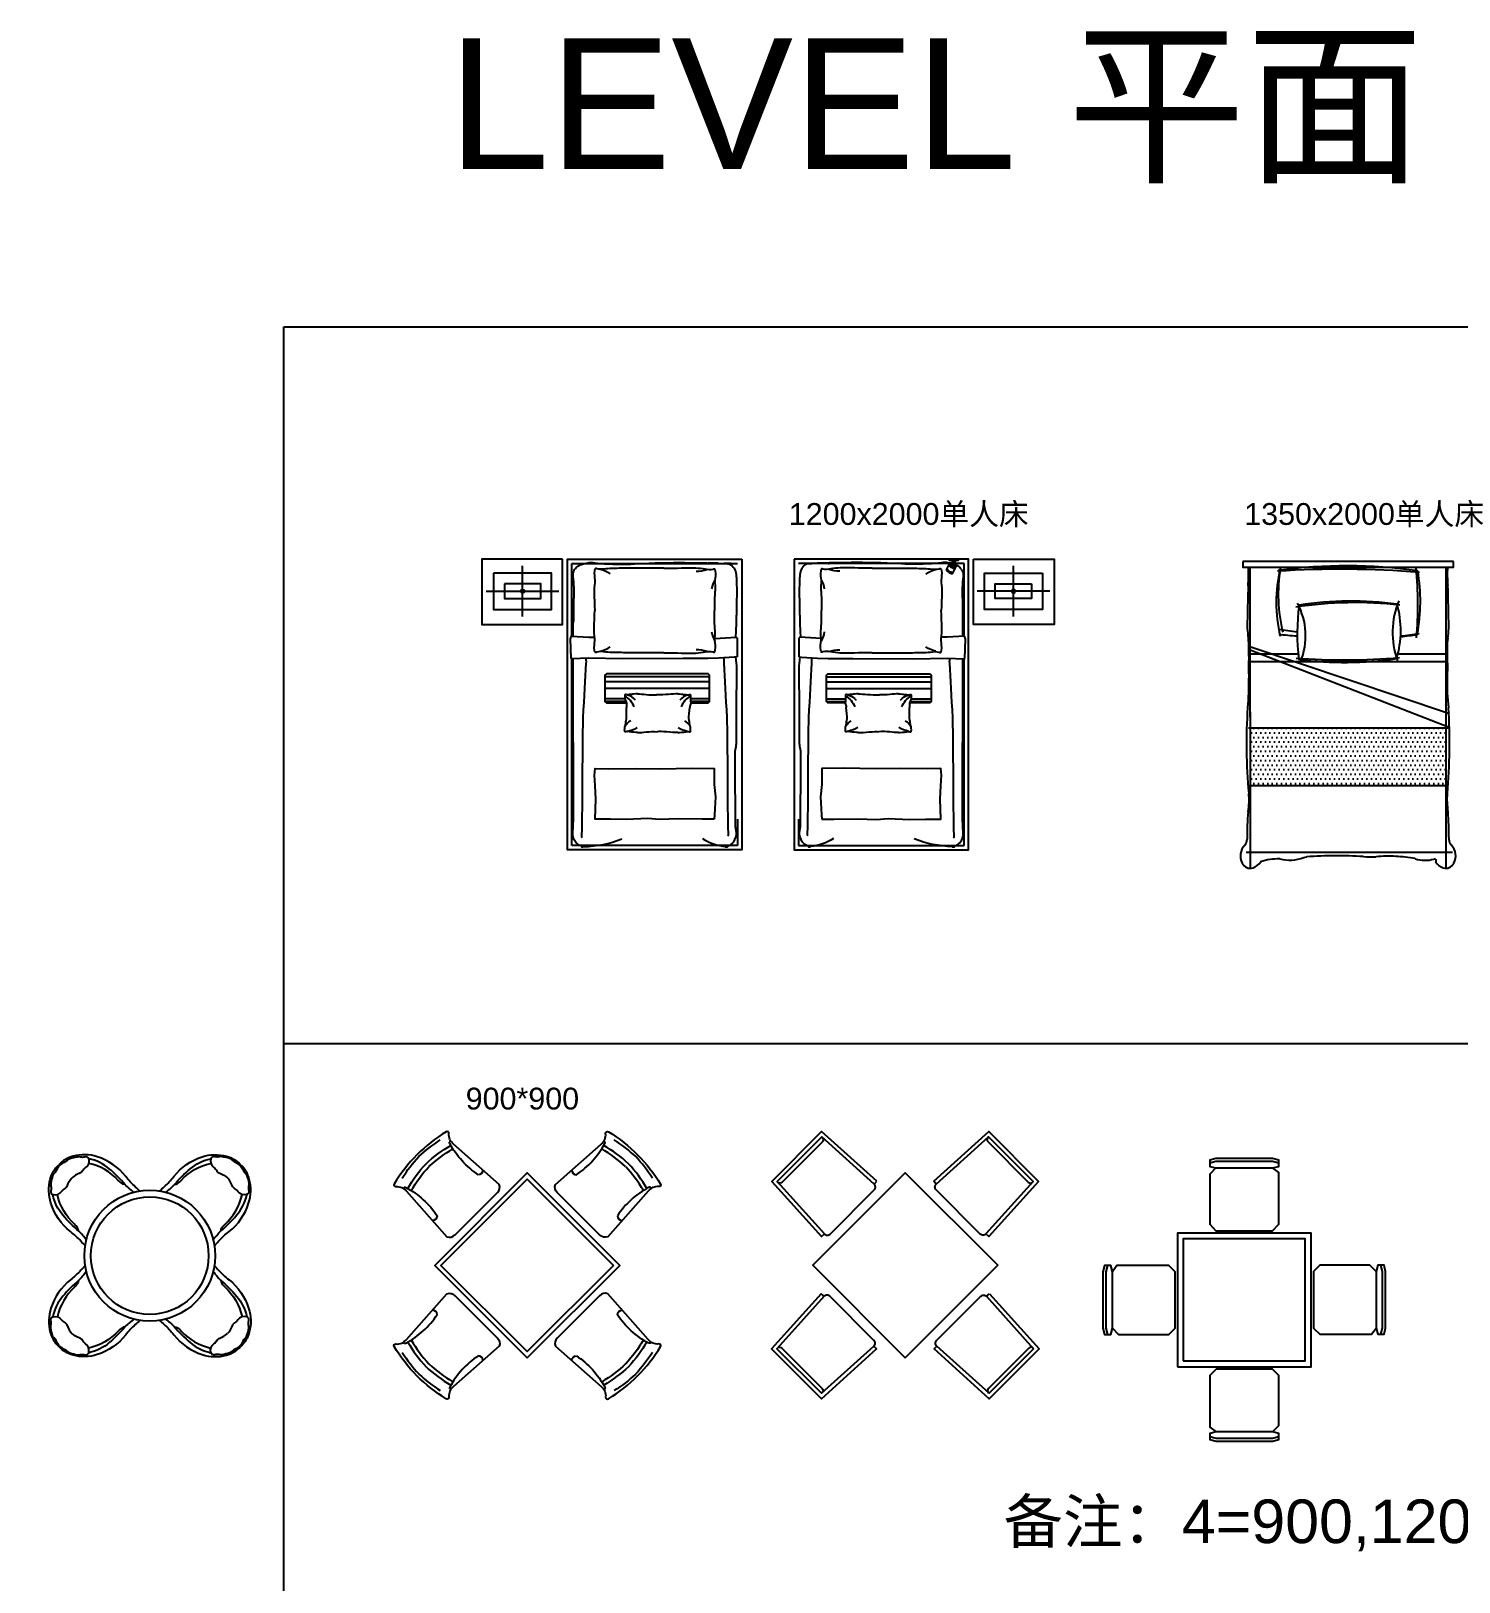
# Model space of a CAD drawing. Header units: millimetres. Extents: x 14385 to 129787, y 107826 to 186798.
# Drawn here: x 16834 to 26663, y 176124 to 186798 of the extents above; entities that cross this region are included whole.
import ezdxf

# ---------------------------------------------------------------- set-up
doc = ezdxf.new("R2010")
doc.units = ezdxf.units.MM
doc.header["$LTSCALE"] = 1000
doc.set_wipeout_variables(frame=1)
for name, color, linetype in [('FF-FURN', 51, 'Continuous'), ('TEXT', 50, 'Continuous'), ('wipess', 8, 'Continuous')]:
    doc.layers.add(name, color=color, linetype=linetype)
doc.styles.add('ar', font='arial.ttf')

# ---------------------------------------------------------------- blocks, each defined once
blk = doc.blocks.new('B')
blk.add_wipeout([(-195, 274), (-238, 263), (-238, 220), (-195, 209), (-238, 166), (-238, -179), (-195, -223), (194, -223), (237, -179), (237, 177), (194, 209), (237, 220), (237, 263), (194, 274)]).dxf.layer = 'wipess'
at = {"color": 54, "linetype": 'ByBlock'}
for p, q in [((-195, 253), (-238, 242)), ((194, 253), (-195, 253)), ((237, 242), (194, 253)), ((-195, 209), (194, 209))]:
    blk.add_line(p, q, dxfattribs=at)
at = {"linetype": 'ByBlock'}
blk.add_lwpolyline([(194, 209), (237, 220), (237, 263), (194, 274), (-195, 274), (-238, 263), (-238, 220), (-195, 209), (-238, 166), (-238, -179), (-195, -223), (194, -223), (237, -179), (237, 177)], close=True, dxfattribs=at)
blk = doc.blocks.new('F-28')
at = {"color": 59}
blk.add_lwpolyline([(-860, 20), (-20, 20), (-20, 860), (-860, 860)], close=True, dxfattribs=at)
at = {"linetype": 'Continuous'}
blk.add_blockref('B', (-440, 1139), dxfattribs=at)
for p, rotation in [((-1139, 440), 90), ((259, 440), 270), ((-440, -259), 180)]:
    blk.add_blockref('B', p, dxfattribs=dict(at, rotation=rotation))
blk.add_lwpolyline([(-900, -20), (20, -20), (20, 900), (-900, 900)], close=True, dxfattribs=at)
blk = doc.blocks.new('A$C289050FC')
blk.add_lwpolyline([(575, 474), (575, 56, -0.313454), (545, 8), (126, 34, 0.259493), (53, 5, -0.672201), (31, 10, -0.122409), (32, 518, -0.635246), (53, 521, 0.259493), (126, 493), (545, 518, -0.313454), (575, 469)], format="xyb")
at = {"color": 59, "linetype": 'ByBlock'}
for centre, radius, start, end in [((1006, 233), 988, 167.38, 178.2069), ((1038, 232), 922, 165.261, 178.0297), ((1006, 294), 988, 181.7931, 192.62), ((1038, 295), 922, 181.9703, 194.739)]:
    blk.add_arc(centre, radius, start, end, dxfattribs=at)
at = {"color": 55}
for centre, radius, start, end in [((1010, 232), 922, 164.8366, 178.0297), ((108, 489), 11.8, 153.7875, 257.3395), ((108, 489), 11.8, 153.7875, 257.3395), ((278, 1037), 586, 252.9285, 281.5786), ((371, 486), 33.5, 317.2892, 41.8984), ((1010, 295), 922, 181.9703, 195.1634), ((108, 38), 11.8, 102.6605, 206.2125), ((108, 38), 11.8, 102.6605, 206.2125), ((278, -511), 586, 78.4214, 107.0715), ((371, 41), 33.5, 318.1016, 42.7108)]:
    blk.add_arc(centre, radius, start, end, dxfattribs=at)
blk = doc.blocks.new('F-13')
at = {"linetype": 'Continuous'}
blk.add_lwpolyline([(0, 0), (636, 636), (0, 1273), (-636, 636)], close=True, dxfattribs=at)
at = {"color": 59}
blk.add_lwpolyline([(594, 636), (0, 42), (-594, 636), (0, 1230)], close=True, dxfattribs=at)
at = {"linetype": 'Continuous', "xscale": -1, "rotation": 134.9999999997099}
blk.add_blockref('A$C289050FC', (-573, 1584), dxfattribs=at)
at = {"linetype": 'Continuous'}
for p, rotation in [((573, 1584), 225.0000000002902), ((-573, -311), 45.00000000029015)]:
    blk.add_blockref('A$C289050FC', p, dxfattribs=dict(at, rotation=rotation))
at = {"color": 59, "xscale": -1, "rotation": 314.9999999997098}
blk.add_blockref('A$C289050FC', (573, -311), dxfattribs=at)
blk = doc.blocks.new('做成ACAD TuKuai0061')
at = {"linetype": 'Continuous'}
blk.add_lwpolyline([(-269, 30), (-243, 540), (243, 540), (269, 30), (242, 28, -0.428923), (215, 0), (-215, 0, -0.428923), (-242, 28), (-269, 30)], format="xyb", dxfattribs=at)
blk.add_lwpolyline([(-242, 28), (-217, 513), (217, 513), (242, 28)], dxfattribs=at)
at = {"color": 57, "linetype": 'Continuous'}
blk.add_lwpolyline([(-217, 510, 0.443941), (-196, 486), (196, 486, 0.407447), (218, 508, -1.23105)], format="xyb", dxfattribs=at)
blk = doc.blocks.new('做成ACAD TuKuai0201')
at = {"linetype": 'Continuous'}
blk.add_lwpolyline([(998, 287), (1635, 924), (998, 1560), (362, 924)], close=True, dxfattribs=at)
at = {"linetype": 'Continuous', "xscale": -1}
for p, rotation in [((633, 1291), 45.00000000000271), ((631, 559), 135.0000000000027)]:
    blk.add_blockref('做成ACAD TuKuai0061', p, dxfattribs=dict(at, rotation=rotation))
at = {"linetype": 'Continuous'}
for p, rotation in [((1363, 1291), 315), ((1366, 559), 224.9999999999973)]:
    blk.add_blockref('做成ACAD TuKuai0061', p, dxfattribs=dict(at, rotation=rotation))
blk = doc.blocks.new('A$C009A5797')
at = {"color": 57, "linetype": 'Continuous'}
for centre, radius, start, end in [((-672, -2050), 61.1, 204.6552, 287.0582), ((-709, -1983), 137, 293.7061, 321.956), ((710, -1983), 137, 218.044, 246.2939), ((672, -2050), 61.1, 252.9418, 335.3448)]:
    blk.add_arc(centre, radius, start, end, dxfattribs=at)
blk.add_wipeout([(-673, -2000), (-675, -40), (-725, -40), (-725, 0), (725, 0), (725, -40), (673, -40), (673, -2000)])
at = {"linetype": 'Continuous'}
h = blk.add_hatch(dxfattribs=at)
h.set_pattern_fill('DOTS', color=57, scale=20, style=0)
h.set_pattern_definition([(0, (-14785.876, -183188.47), (15.875, 31.75), [0, -31.75])])
h.paths.add_polyline_path([(673, -1541), (673, -1145), (-674, -1145), (-673, -1541)])
for p, q in [((725, 0), (-725, 0)), ((-675, -40), (-673, -2109)), ((673, -40), (673, -2109)), ((-700, -2000), (719, -2000))]:
    blk.add_line(p, q, dxfattribs=at)
at = {"color": 57, "linetype": 'Continuous'}
for p, q in [((-676, -584), (698, -1046)), ((-674, -607), (697, -1140)), ((-685, -1145), (697, -1145)), ((-684, -1541), (673, -1541))]:
    blk.add_line(p, q, dxfattribs=at)
at = {"color": 59, "linetype": 'Continuous'}
for p, q in [((-343, -637), (-674, -637)), ((683, -638), (343, -638)), ((-672, -689), (685, -689))]:
    blk.add_line(p, q, dxfattribs=at)
at = {"linetype": 'Continuous'}
blk.add_lwpolyline([(-725, 0), (-725, -40), (725, -40), (725, 0)], dxfattribs=at)
at = {"color": 57, "linetype": 'Continuous'}
for centre, radius, start, end in [((-1576, -85), 892, 354.7592, 2.8818), ((1454, -87), 771, 176.4761, 185.8829), ((20492, -724), 21187, 178.4924, 179.1043), ((-20492, -724), 21187, 0.8957, 1.5076), ((-116, -433), 578, 176.0367, 189.5331), ((116, -433), 578, 350.4669, 3.9633), ((-1479, -606), 797, 356.782, 5.5915), ((1479, -606), 797, 174.4085, 183.218), ((813, -727), 1498, 177.0776, 182.9224), ((-812, -727), 1498, 357.0776, 2.9224), ((-1978, -857), 1296, 353.3302, 2.3581), ((1978, -857), 1296, 177.6419, 186.6698), ((3140, -1251), 3839, 176.3593, 185.151), ((-3140, -1251), 3839, 354.849, 3.6407), ((-1190, -1640), 509, 350.7699, 5.0045), ((1190, -1640), 509, 174.9955, 189.2301), ((1981, -1910), 2676, 175.9562, 180.0281), ((-1981, -1910), 2676, 359.9719, 4.0438), ((-749, -1913), 54.3, 313.7565, 1.4444), ((749, -1913), 54.3, 178.5556, 226.2435), ((-636, -2026), 105, 135.7841, 208.7213), ((-72, -4862), 2837, 86.4181, 94.2946), ((636, -2026), 105, 331.2787, 44.2159), ((-484, -2398), 351, 87.7496, 109.6463), ((-404, -1777), 278, 256.2961, 291.056), ((-336, -1849), 191, 279.5483, 285.6762), ((168, -1228), 805, 265.5439, 271.7242), ((274, -2953), 925, 86.5835, 95.0474), ((293, -2953), 924, 79.4443, 87.7924), ((531, -1822), 234, 252.8192, 285.0013), ((597, -2058), 11.2, 296.2206, 115.5926)]:
    blk.add_arc(centre, radius, start, end, dxfattribs=at)
at = {"color": 53, "linetype": 'Continuous'}
for centre, radius, start, end in [((514, -280), 1008, 166.7626, 193.379), ((-12, -3494), 3464, 81.8348, 97.7717), ((-728, -275), 1226, 349.3616, 9.8515), ((1140, -496), 1490, 172.4467, 186.8486), ((22, -2611), 2339, 82.2454, 98.8396), ((-292, -475), 655, 342.8591, 16.0737), ((33, 4425), 4952, 264.086, 265.5621), ((152, 1590), 2117, 275.6883, 278.8235), ((-22, 1704), 2398, 262.3807, 278.5331)]:
    blk.add_arc(centre, radius, start, end, dxfattribs=at)
at = {"color": 59, "linetype": 'Continuous'}
for centre, radius, start, end in [((-51, -6579), 6526, 85.2367, 93.8193), ((600, -228), 1080, 170.4799, 193.8693), ((-2123, -296), 2604, 354.9635, 5.5174), ((55, -3054), 2771, 83.7476, 98.6202), ((-768, -511), 476, 338.0476, 28.0799), ((873, -488), 567, 157.4626, 199.8839), ((140, 3088), 3606, 260.1257, 262.1916), ((222, 1100), 1618, 274.9667, 279.4861), ((-21, 3860), 4537, 265.7442, 274.7409)]:
    blk.add_arc(centre, radius, start, end, dxfattribs=at)
blk = doc.blocks.new('A$C630170DD')
blk.add_wipeout([(0, -70), (-1200, -70), (-1200, -2070), (0, -2070)]).translate(0, 0, 0)
at = {"color": 59, "linetype": 'Continuous'}
for p, q in [((-1170, -282), (-1170, -100)), ((-1170, -100), (-30, -100)), ((-30, -100), (-30, -280)), ((-30, -280), (-30, -1386)), ((-40, -824, 0), (-40, -1385)), ((-978, -1092, 0), (-848, -1092, 0)), ((-978, -1109, 0), (-847, -1109, 0)), ((-402, -1092, 0), (-258, -1092, 0)), ((-396, -1109, 0), (-258, -1109, 0)), ((-978, -1180, 0), (-258, -1180, 0)), ((-978, -1227, 0), (-258, -1227, 0)), ((-978, -1261, 0), (-258, -1261, 0)), ((-30, -1541), (-30, -2040)), ((-30, -2040), (-1170, -2040))]:
    blk.add_line(p, q, dxfattribs=at)
at = {"color": 55, "linetype": 'Continuous'}
for p, q in [((-965, -1388), (-796, -1388)), ((-796, -1388), (-380, -1384)), ((-380, -1384), (-145, -1389)), ((-145, -1389), (-33, -1385)), ((-33, -1385), (-26, -1388)), ((-1168, -1417), (-1167, -1399)), ((-1167, -1441), (-1168, -1417)), ((-1168, -1477), (-1167, -1441)), ((-1168, -1527), (-1168, -1477)), ((-1167, -1399), (-1149, -1396)), ((-1149, -1396), (-1040, -1389)), ((-1040, -1389), (-965, -1388)), ((-26, -1388), (-20, -1522)), ((-1160, -1533), (-1168, -1527)), ((-1015, -1525), (-1160, -1533)), ((-146, -1534), (-187, -1533)), ((-28, -1541), (-146, -1534)), ((-20, -1522), (-28, -1541))]:
    blk.add_line(p, q, dxfattribs=at)
blk.add_lwpolyline([(-1200, -2070), (-1200, -70), (0, -70), (0, -2070)], close=True)
blk.add_lwpolyline([(-1010, -281), (-926, -282), (-761, -284), (-633, -279), (-552, -285), (-406, -280), (-295, -282), (-190, -281), (-195, -422), (-191, -511), (-186, -583), (-190, -631), (-280, -628), (-469, -629), (-642, -627), (-854, -633), (-1010, -631), (-1010, -521), (-1018, -436), (-1012, -312)], close=True, dxfattribs=at)
at = {"color": 55, "linetype": 'Continuous', "elevation": 0}
for points in [[(-938, -1082), (-968, -1082), (-978, -1092), (-978, -1272), (-968, -1282), (-268, -1282), (-258, -1272), (-258, -1092), (-268, -1082), (-405, -1082)], [(-848, -1082), (-968, -1082)]]:
    blk.add_lwpolyline(points, dxfattribs=at)
at = {"color": 59, "linetype": 'Continuous'}
for centre, radius, start, end in [((-1121, -441, 0), 350, 56.6972, 84.5499), ((-93, -854, 0), 762, 91.4065, 111.6094), ((-736, -846, 0), 133, 215.6041, 237.9155), ((-955, -1315, 0), 448, 64.3551, 73.5666), ((-286, -1315, 0), 448, 106.4334, 115.6449), ((-500, -853, 0), 124, 301.6276, 327.9759), ((-937, -986, 0), 170, 302.0187, 336.2577), ((-304, -986, 0), 170, 203.7423, 237.9813), ((-847, -1045, 0), 92, 281.9228, 322.7422), ((-394, -1045, 0), 92, 217.2578, 258.0772), ((-870, -1119, 0), 329, 253.8602, 267.3919), ((-185, -1623, 0), 190, 101.9228, 124.6184), ((-1169, -1598, 0), 179, 9.1209, 30.5284), ((-1169, -1838, 0), 179, 329.4716, 350.8791), ((-870, -2316, 0), 329, 92.6081, 106.1398), ((-185, -1813, 0), 190, 235.3816, 258.0772)]:
    blk.add_arc(centre, radius, start, end, dxfattribs=at)
for points, knots in [([(-1085, -92, 0), (-1088, -91, 0), (-1122, -91, 0), (-1068, -89, 0), (-1120, -101, 0), (-1153, -129, 0), (-1168, -185, 0), (-1157, -219, 0), (-1156, -240, 0), (-1156, -282, 0)], [1672.958556, 1672.958556, 1672.958556, 1672.958556, 1678.094114, 1735.52808, 1757.220624, 1774.696077, 1810.069118, 1826.343504, 1839.025743, 1839.025743, 1839.025743, 1839.025743]), ([(-112, -92, 0), (-110, -91, 0), (-76, -91, 0), (-130, -89, 0), (-79, -101, 0), (-46, -129, 0), (-31, -184, 0), (-39, -211, 0), (-41, -280, 0)], [1674.00753, 1674.00753, 1674.00753, 1674.00753, 1678.094114, 1735.52808, 1757.220624, 1774.696077, 1810.069118, 1825.578048, 1825.578048, 1825.578048, 1825.578048]), ([(-1104, -166, 0), (-1107, -168, 0), (-1110, -176, 0), (-1106, -209, 0), (-1105, -245, 0), (-1105, -276, 0)], [183.99127, 183.99127, 183.99127, 183.99127, 201.644285, 221.296837, 284.906504, 284.906504, 284.906504, 284.906504]), ([(-103, -153, 0), (-100, -155, 0), (-97, -162, 0), (-101, -196, 0), (-102, -232, 0), (-102, -263, 0)], [183.99127, 183.99127, 183.99127, 183.99127, 201.644285, 221.296837, 284.9759, 284.9759, 284.9759, 284.9759]), ([(-1156, -282, 0), (-1154, -710, 0), (-1154, -759, 0), (-1154, -742, 0), (-1160, -782)], [1855.800017, 1855.800017, 1855.800017, 1855.800017, 1856.665172, 1859.02415, 1859.02415, 1859.02415, 1859.02415]), ([(-1105, -276, 0), (-1102, -881, 0), (-1095, -1091, 0), (-1082, -1250, 0), (-1077, -1372, 0), (-1078, -1384, 0), (-1078, -1388, 0)], [785.825959, 785.825959, 785.825959, 785.825959, 906.217074, 1279.353353, 1302.762073, 1315.701261, 1315.701261, 1315.701261, 1315.701261]), ([(-102, -279, 0), (-105, -881, 0), (-112, -1091, 0), (-125, -1250, 0), (-130, -1372, 0), (-129, -1384, 0), (-129, -1388, 0)], [786.458441, 786.458441, 786.458441, 786.458441, 906.217074, 1279.353353, 1302.762073, 1315.701261, 1315.701261, 1315.701261, 1315.701261]), ([(-41, -280, 0), (-41, -790, 0), (-40, -810, 0), (-40, -822, 0), (-40, -824, 0)], [1844.714769, 1844.714769, 1844.714769, 1844.714769, 1856.665172, 1859.282645, 1859.282645, 1859.282645, 1859.282645]), ([(-1160, -782), (-1163, -793, 0), (-1161, -1028, 0), (-1167, -1212, 0), (-1164, -1368, 0), (-1159, -1398, 0)], [2174.753742, 2174.753742, 2174.753742, 2174.753742, 2196.587031, 2496.628911, 2555.646646, 2555.646646, 2555.646646, 2555.646646]), ([(-1029, -2044, 0), (-1039, -2042, 0), (-1066, -2040, 0), (-1108, -2040, 0), (-1141, -2041, 0), (-1064, -2041, 0), (-1091, -2041), (-1104, -2039), (-1112, -2037), (-1118, -2035), (-1125, -2031), (-1141, -2020), (-1152, -2000), (-1159, -1978), (-1161, -1965), (-1162, -1952), (-1162, -1946), (-1163, -1941), (-1163, -1936), (-1163, -1931), (-1164, -1905), (-1165, -1861), (-1164, -1775), (-1164, -1733), (-1163, -1710), (-1163, -1700), (-1163, -1695), (-1162, -1687), (-1162, -1667), (-1161, -1641), (-1160, -1617), (-1160, -1606), (-1157, -1533, 0)], [3343.049002, 3343.049002, 3343.049002, 3343.049002, 3500.427924, 3759.03873, 3971.315303, 3988.850591, 4092.594872, 4116.533031, 4187.046678, 4212.761877, 4223.034511, 4305.272416, 4509.403225, 4532.014843, 4646.562897, 4703.996863, 4725.689407, 4743.16486, 4778.537902, 4794.812287, 4825.133955, 5165.055814, 5465.097695, 5696.549352, 5793.910928, 5813.127743, 5845.037332, 5875.840299, 5931.680127, 6135.910723, 6271.616559, 6301.252946, 6301.252946, 6301.252946, 6301.252946]), ([(-49, -2000), (-43, -1989), (-34, -1973), (-44, -1910), (-42, -1780), (-41, -1684), (-40, -1633)], [0, 0, 0, 0, 39.426979, 55.194188, 207.154102, 372.099677, 372.099677, 372.099677, 372.099677]), ([(-49, -2000), (-55, -2010), (-76, -2032), (-154, -2050, 0), (-214, -2042, 0), (-369, -2028, 0), (-567, -2047, 0), (-814, -2047, 0), (-1035, -2044, 0)], [2855.49474, 2855.49474, 2855.49474, 2855.49474, 2876.568549, 2907.371516, 2963.211344, 3167.44194, 3303.147776, 3343.049002, 3343.049002, 3343.049002, 3343.049002]), ([(-1036, -2041, 0), (-1040, -2042, 0), (-1070, -2040, 0), (-1101, -2041, 0), (-1113, -2040, 0)], [2899.283664, 2899.283664, 2899.283664, 2899.283664, 2907.371516, 2956.141231, 2956.141231, 2956.141231, 2956.141231]), ([(-1035, -2044, 0), (-945, -2042, 0), (-973, -2040, 0), (-1006, -2040, 0), (-1029, -2041, 0), (-1036, -2041, 0)], [3343.049002, 3343.049002, 3343.049002, 3343.049002, 3500.427924, 3759.03873, 3851.256509, 3851.256509, 3851.256509, 3851.256509])]:
    blk.add_open_spline(points, degree=3, knots=knots, dxfattribs=at)
for points in [[(-1105, -276, 0), (-1105, -278, 0), (-1105, -280, 0), (-1105, -282, 0)], [(-102, -263, 0), (-102, -268, 0), (-102, -274, 0), (-102, -279, 0)], [(-39, -1540, 0), (-40, -1571, 0), (-40, -1606, 0), (-40, -1647)]]:
    blk.add_open_spline(points, degree=3, dxfattribs=at)
at = {"color": 55, "linetype": 'Continuous'}
for points, knots in [([(-760, -877, 0), (-763, -878, 0), (-758, -876, 0), (-812, -882, 0), (-832, -886, 0), (-846, -880, 0), (-849, -899, 0), (-844, -920, 0), (-838, -956, 0), (-834, -982, 0), (-841, -1050, 0)], [0, 0, 0, 0, 240.247936, 310.912, 368.307372, 379.146925, 395.345669, 467.70265, 544.54793, 587.992462, 587.992462, 587.992462, 587.992462]), ([(-481, -877, 0), (-478, -878, 0), (-483, -876, 0), (-429, -882, 0), (-409, -886, 0), (-395, -880, 0), (-392, -899, 0), (-397, -920, 0), (-403, -956, 0), (-408, -982, 0), (-406, -1050, 0)], [0, 0, 0, 0, 240.247936, 310.912, 368.307372, 379.146925, 395.345669, 467.70265, 544.54793, 587.992462, 587.992462, 587.992462, 587.992462]), ([(-760, -1144, 0), (-766, -1143, 0), (-758, -1145, 0), (-812, -1139, 0), (-832, -1135, 0), (-846, -1141, 0), (-849, -1122, 0), (-844, -1101, 0), (-852, -1077, 0), (-843, -1064, 0), (-841, -1050, 0)], [0, 0, 0, 0, 240.247936, 310.912, 368.307372, 379.146925, 395.345669, 467.70265, 544.54793, 584.124627, 584.124627, 584.124627, 584.124627]), ([(-481, -1144, 0), (-475, -1143, 0), (-483, -1145, 0), (-429, -1139, 0), (-409, -1135, 0), (-395, -1141, 0), (-392, -1122, 0), (-397, -1101, 0), (-408, -1077, 0), (-406, -1064, 0), (-406, -1050, 0)], [0, 0, 0, 0, 240.247936, 310.912, 368.307372, 379.146925, 395.345669, 467.70265, 544.54793, 584.124627, 584.124627, 584.124627, 584.124627]), ([(-663, -1427, 0), (-756, -1427, 0), (-848, -1419, 0), (-945, -1431, 0), (-986, -1439, 0), (-1014, -1427, 0), (-1022, -1467, 0), (-1010, -1509, 0), (-1020, -1565, 0), (-1012, -1603, 0), (-1012, -1718, 0)], [0, 0, 0, 0, 189.239983, 259.904048, 317.29942, 328.138973, 344.337717, 416.694698, 493.539978, 521.070939, 521.070939, 521.070939, 521.070939]), ([(-663, -1427, 0), (-570, -1426, 0), (-512, -1425, 0), (-257, -1429, 0), (-217, -1438, 0), (-189, -1426, 0), (-181, -1465, 0), (-192, -1508, 0), (-179, -1584, 0), (-186, -1640, 0), (-187, -1718, 0)], [0, 0, 0, 0, 240.247936, 310.912, 368.307372, 379.146925, 395.345669, 467.70265, 544.54793, 637.67675, 637.67675, 637.67675, 637.67675]), ([(-663, -2008, 0), (-756, -2008, 0), (-848, -2016, 0), (-945, -2005, 0), (-986, -1996, 0), (-1014, -2008, 0), (-1022, -1969, 0), (-1010, -1926, 0), (-1020, -1870, 0), (-1012, -1832, 0), (-1012, -1718, 0)], [0, 0, 0, 0, 189.239983, 259.904048, 317.29942, 328.138973, 344.337717, 416.694698, 493.539978, 521.070939, 521.070939, 521.070939, 521.070939]), ([(-663, -2008, 0), (-570, -2009, 0), (-512, -2011, 0), (-257, -2006, 0), (-217, -1998, 0), (-189, -2010, 0), (-181, -1970, 0), (-192, -1928, 0), (-179, -1851, 0), (-186, -1796, 0), (-187, -1718, 0)], [0, 0, 0, 0, 240.247936, 310.912, 368.307372, 379.146925, 395.345669, 467.70265, 544.54793, 637.67675, 637.67675, 637.67675, 637.67675])]:
    blk.add_open_spline(points, degree=3, knots=knots, dxfattribs=at)
for points in [[(-759, -877, 0), (-724, -877, 0), (-642, -888, 0), (-617, -883)], [(-482, -877, 0), (-517, -877, 0), (-565, -887, 0), (-617, -883)], [(-760, -1144, 0), (-724, -1144, 0), (-675, -1134, 0), (-613, -1138)], [(-481, -1144, 0), (-517, -1144, 0), (-565, -1133, 0), (-613, -1138)]]:
    blk.add_open_spline(points, degree=3, dxfattribs=at)
blk = doc.blocks.new('A$C43551582')
blk.add_wipeout([(555, 0), (555, 450), (0, 450), (0, 0)]).translate(0, 0, 0)
at = {"color": 59, "linetype": 'Continuous'}
for p, q in [((274, 395), (274, 45)), ((524, 220), (24, 220))]:
    blk.add_line(p, q, dxfattribs=at)
for points in [[(0, 0), (555, 0), (555, 450), (0, 450)], [(474, 95), (474, 345), (74, 345), (74, 95)]]:
    blk.add_lwpolyline(points, close=True)
at = {"color": 55, "linetype": 'Continuous'}
blk.add_lwpolyline([(399, 170), (399, 270), (149, 270), (149, 170)], close=True, dxfattribs=at)
at = {"color": 59, "linetype": 'Continuous'}
blk.add_circle((274, 220), 12.5, dxfattribs=at)
blk = doc.blocks.new('CHAIR3A')
at = {"color": 0, "linetype": 'ByBlock'}
for points in [[(0, 301, -0.003941), (1, 301, 0.024434), (49, 299, 0.045583), (159, 303, -0.150789), (423, 255, -0.143435), (559, 126, -0.142303), (590, 0, -2.98005)], [(27, 262, 0.044034), (115, 255, -0.038875), (291, 255, -0.121281), (458, 199)], [(582, 0, 0.08954), (574, 43, -0.106296), (569, 70, 0.127969), (564, 95, 0.046207), (532, 147, 0.087077), (517, 161, -0.116175), (492, 187, 0.417123), (458, 196, 0.303615), (428, 132, -0.099252), (426, 96, 0.17219), (429, 68, -0.081748), (447, 0, 1.609398)], [(0, -301, 0.003941), (1, -301, -0.024434), (49, -299, -0.045583), (159, -303, 0.150789), (423, -255, 0.143435), (559, -126, 0.142303), (590, 0, 2.98005)], [(582, 0, -0.08954), (574, -43, 0.106296), (569, -70, -0.127969), (564, -95, -0.046207), (532, -147, -0.087077), (517, -161, 0.116175), (492, -187, -0.417123), (458, -196, -0.303615), (428, -132, 0.099252), (426, -96, -0.17219), (429, -68, 0.081748), (447, 0, -1.609398)], [(27, -262, -0.044034), (115, -255, 0.038875), (291, -255, 0.121281), (458, -199)]]:
    blk.add_lwpolyline(points, format="xyb", dxfattribs=at)
at = {"color": 55, "linetype": 'ByBlock'}
for points in [[(121, 254, 0.173618), (140, 244, 0.0594), (178, 241, -0.149572), (433, 173, 1.755029)], [(121, -254, -0.173618), (140, -244, -0.0594), (178, -241, 0.149572), (433, -173, -1.755029)]]:
    blk.add_lwpolyline(points, format="xyb", dxfattribs=at)
blk = doc.blocks.new('C03-4C-L')
at = {"color": 0, "linetype": 'ByBlock'}
blk.add_circle((0, 0), 508, dxfattribs=at)
at = {"linetype": 'ByBlock'}
blk.add_circle((0, 0), 457, dxfattribs=at)
at = {"color": 53, "linetype": 'ByBlock'}
blk.add_circle((0, 0), 457, dxfattribs=at)
at = {"color": 0, "linetype": 'ByBlock'}
for p, rotation in [((-289, 289), 134.9999999999999), ((289, 289), 45), ((-289, -289), 225), ((289, -289), 315)]:
    blk.add_blockref('CHAIR3A', p, dxfattribs=dict(at, rotation=rotation))

msp = doc.modelspace()

# ---------------------------------------------------------------- linework, layer by layer
at = {"color": 1}
msp.add_line((18573.3, 179830.7), (80368.9, 179830.7), dxfattribs=at)

# ---------------------------------------------------------------- block references
at = {"layer": 'FF-FURN', "linetype": 'Continuous'}
for name, p in [('F-13', (20250.2, 177666.8)), ('做成ACAD TuKuai0201', (21853.2, 177379.6)), ('F-28', (25625, 177625.2))]:
    msp.add_blockref(name, p, dxfattribs=at)
at = {"layer": 'FF-FURN', "xscale": 0.8858267716423143, "yscale": 0.8858267716423143, "zscale": 0.8858267716423143, "rotation": 90}
msp.add_blockref('C03-4C-L', (17651.7, 178369.3), dxfattribs=at)

# ---------------------------------------------------------------- texts
at = {"layer": 'TEXT', "linetype": 'Continuous', "style": 'ar'}
for s, height, p in [('LEVEL 平面', 900, (19703.5, 185847.4)), ('1200x2000单人床', 150, (22050.1, 183398.7)), ('1350x2000单人床', 150, (25184.7, 183398.7)), ('900*900', 150, (19826.1, 179375.5)), ('备注：4=900,1200    6=1200,1500   8=1500,1800    10=1800,2100   12=2100/2400,餐桌尺寸系数3递增2人，尺寸增加300mm', 300, (23528.2, 176391.3))]:
    msp.add_text(s, height=height, dxfattribs=at).set_placement(p)

# ---------------------------------------------------------------- next in the draw order: linework, layer by layer
at = {"color": 1}
msp.add_lwpolyline([(129786.9, 184762.2), (129786.9, 107826.4), (18573.3, 107826.4), (18573.3, 184762.2), (80368.9, 184762.2), (80368.9, 107826.4)], dxfattribs=at)

# ---------------------------------------------------------------- next in the draw order: block references
at = {"layer": 'FF-FURN', "rotation": 180}
msp.add_blockref('A$C630170DD', (20526.9, 181092.2, 0), dxfattribs=at)
at = {"layer": 'FF-FURN', "xscale": -1, "rotation": 180}
msp.add_blockref('A$C630170DD', (23286.9, 181092.2, 0), dxfattribs=at)
at = {"layer": 'FF-FURN'}
msp.add_blockref('A$C009A5797', (25899.2, 183146.7), dxfattribs=at)

# ---------------------------------------------------------------- next in the draw order: linework, layer by layer
for p, q in [((23135.9, 183088.6, 0), (23158.6, 183134.6, 0)), ((23183.7, 183136.8, 0), (23178.1, 183125.4, 0)), ((23179.9, 183067, 0), (23202.5, 183113, 0)), ((23190.2, 183136.8, 0), (23183.4, 183123, 0))]:
    msp.add_line(p, q, dxfattribs=at)
at = {"layer": 'FF-FURN', "elevation": 0}
msp.add_lwpolyline([(23154.8, 183162.2), (23154.8, 183156.4), (23219, 183156.4), (23219, 183162.2)], close=True, dxfattribs=at)
msp.add_lwpolyline([(23174.4, 183156.4), (23174.4, 183152, 0.2181636), (23176.1, 183148.3, -0.236854), (23179.5, 183140.1), (23179.5, 183136.8), (23194.3, 183136.8), (23194.3, 183140.1, -0.236854), (23197.8, 183148.3, 0.2181636), (23199.4, 183152), (23199.4, 183156.4)], format="xyb", dxfattribs=at)
at = {"layer": 'FF-FURN'}
msp.add_arc((23182.5, 183127.9, 0), 5.01, 209.51752, 280.6673, dxfattribs=at)
for centre, start_param, end_param in [((23157.9, 183077.8, 0), 3.1415927, 6.2831853), ((23160, 183082.1, 0), 3.1415927, 6.2831853), ((23162.1, 183086.4, 0), 3.1415927, 6.2831853), ((23174.8, 183112.2, 0), 3.1415927, 6.2831853), ((23175.9, 183114.3, 0), 3.1415927, 6.2831853), ((23180.5, 183123.8, 0), 1.690127, 7.734651)]:
    msp.add_ellipse(centre, major_axis=(22, -10.8), ratio=0.344041, start_param=start_param, end_param=end_param, dxfattribs=at)
at = {"layer": 'FF-FURN', "extrusion": (0, 0, -1)}
for start_param, end_param in [(3.1415927, 4.5930584), (-1.4514657, 0)]:
    msp.add_ellipse((23180.5, 183123.8, 0), major_axis=(22, -10.8), ratio=0.344041, start_param=start_param, end_param=end_param, dxfattribs=at)
at = {"layer": 'FF-FURN'}
for points, knots in [([(23180.3, 183130, 0), (23179.1, 183130.5, 0), (23177.9, 183131, 0), (23175.5, 183131.9, 0), (23174.3, 183132.3, 0), (23171.9, 183133, 0), (23170.8, 183133.2, 0), (23168.9, 183133.6, 0), (23168.1, 183133.8, 0), (23166.7, 183134, 0), (23166, 183134, 0), (23164.9, 183134.1, 0), (23164.4, 183134.1, 0), (23163.6, 183134, 0), (23163.2, 183134, 0), (23162.6, 183133.9, 0), (23162.4, 183133.9, 0), (23162, 183133.8, 0), (23161.9, 183133.7, 0), (23161.6, 183133.6, 0), (23161.5, 183133.6, 0), (23161.4, 183133.5, 0), (23161.3, 183133.4, 0), (23161.2, 183133.4, 0), (23161.2, 183133.4, 0), (23161.2, 183133.3, 0), (23161.2, 183133.3, 0), (23161.2, 183133.3, 0), (23161.2, 183133.3, 0), (23161.2, 183133.3, 0)], [1.6952858, 1.6952858, 1.6952858, 1.6952858, 1.8675004, 1.8675004, 2.0401632, 2.0401632, 2.212826, 2.212826, 2.3477162, 2.3477162, 2.4826065, 2.4826065, 2.5839583, 2.5839583, 2.6853102, 2.6853102, 2.7648221, 2.7648221, 2.844334, 2.844334, 2.9075178, 2.9075178, 2.9707017, 2.9707017, 3.0338855, 3.0338855, 3.0854182, 3.0854182, 3.1021512, 3.1021512, 3.1021512, 3.1021512]), ([(23161.2, 183133.3, 0), (23161.2, 183133.3, 0), (23161.2, 183133.3, 0), (23161.2, 183133.3, 0), (23161.2, 183133.3, 0), (23161.2, 183133.2, 0), (23161.2, 183133.2, 0), (23161.2, 183133.1, 0), (23161.2, 183133, 0), (23161.2, 183132.8, 0), (23161.2, 183132.7, 0), (23161.3, 183132.5, 0), (23161.3, 183132.4, 0), (23161.5, 183132.1, 0), (23161.5, 183131.9, 0), (23161.8, 183131.5, 0), (23161.9, 183131.2, 0), (23162.2, 183130.7, 0), (23162.4, 183130.5, 0), (23162.9, 183129.9, 0), (23163.1, 183129.6, 0), (23163.7, 183128.9, 0), (23164.2, 183128.4, 0), (23165.2, 183127.4, 0), (23165.7, 183126.9, 0), (23166.9, 183125.9, 0), (23167.5, 183125.4, 0), (23168.9, 183124.4, 0), (23169.6, 183123.9, 0), (23171.3, 183122.7, 0), (23172.4, 183122, 0), (23174.7, 183120.6, 0), (23175.9, 183120, 0), (23178.3, 183118.7, 0), (23179.5, 183118.2, 0), (23182, 183117.1, 0), (23183.2, 183116.6, 0), (23185.6, 183115.7, 0), (23186.8, 183115.3, 0), (23189.1, 183114.6, 0), (23190.3, 183114.3, 0), (23192.1, 183113.9, 0), (23192.9, 183113.8, 0), (23194.4, 183113.6, 0), (23195.1, 183113.5, 0), (23196.2, 183113.5, 0), (23196.7, 183113.5, 0), (23197.5, 183113.5, 0), (23197.9, 183113.6, 0), (23198.4, 183113.7, 0), (23198.7, 183113.7, 0), (23199.1, 183113.8, 0), (23199.2, 183113.9, 0), (23199.5, 183114, 0), (23199.6, 183114, 0), (23199.7, 183114.1, 0), (23199.8, 183114.1, 0), (23199.8, 183114.2, 0), (23199.9, 183114.2, 0), (23199.9, 183114.2, 0), (23199.9, 183114.2, 0), (23199.9, 183114.2, 0), (23199.9, 183114.2, 0), (23199.9, 183114.2, 0)], [3.1810336, 3.1810336, 3.1810336, 3.1810336, 3.2346916, 3.2346916, 3.2883496, 3.2883496, 3.3420076, 3.3420076, 3.3956656, 3.3956656, 3.4493236, 3.4493236, 3.5029816, 3.5029816, 3.5832086, 3.5832086, 3.6634356, 3.6634356, 3.7436626, 3.7436626, 3.8238896, 3.8238896, 3.9475274, 3.9475274, 4.0711651, 4.0711651, 4.1948029, 4.1948029, 4.3184407, 4.3184407, 4.4911034, 4.4911034, 4.6637662, 4.6637662, 4.836429, 4.836429, 5.0090917, 5.0090917, 5.1817545, 5.1817545, 5.3544173, 5.3544173, 5.4893077, 5.4893077, 5.6241981, 5.6241981, 5.7255501, 5.7255501, 5.826902, 5.826902, 5.9064141, 5.9064141, 5.9859261, 5.9859261, 6.0491099, 6.0491099, 6.1122938, 6.1122938, 6.1754777, 6.1754777, 6.2270104, 6.2270104, 6.243744, 6.243744, 6.243744, 6.243744]), ([(23199.9, 183114.2, 0), (23199.9, 183114.3, 0), (23199.9, 183114.3, 0), (23199.9, 183114.3, 0), (23199.9, 183114.3, 0), (23199.9, 183114.4, 0), (23199.9, 183114.4, 0), (23199.9, 183114.5, 0), (23199.9, 183114.6, 0), (23199.9, 183114.7, 0), (23199.8, 183114.8, 0), (23199.8, 183115, 0), (23199.7, 183115.1, 0), (23199.6, 183115.4, 0), (23199.5, 183115.7, 0), (23199.3, 183116.1, 0), (23199.2, 183116.3, 0), (23198.8, 183116.8, 0), (23198.6, 183117.1, 0), (23198.2, 183117.7, 0), (23198, 183117.9, 0), (23197.3, 183118.7, 0), (23196.9, 183119.2, 0), (23195.9, 183120.2, 0), (23195.4, 183120.7, 0), (23194.2, 183121.7, 0), (23193.5, 183122.2, 0), (23192.2, 183123.2, 0), (23191.5, 183123.7, 0), (23189.7, 183124.9, 0), (23188.6, 183125.6, 0), (23186.9, 183126.7, 0), (23186.2, 183127, 0), (23185.6, 183127.4, 0)], [0.0394413, 0.0394413, 0.0394413, 0.0394413, 0.0930993, 0.0930993, 0.1467573, 0.1467573, 0.2004153, 0.2004153, 0.2540734, 0.2540734, 0.3077314, 0.3077314, 0.3613894, 0.3613894, 0.4416164, 0.4416164, 0.5218435, 0.5218435, 0.6020706, 0.6020706, 0.6822977, 0.6822977, 0.8059355, 0.8059355, 0.9295734, 0.9295734, 1.0532113, 1.0532113, 1.1768491, 1.1768491, 1.3495119, 1.3495119, 1.4463067, 1.4463067, 1.4463067, 1.4463067])]:
    msp.add_open_spline(points, degree=3, knots=knots, dxfattribs=at)

# ---------------------------------------------------------------- next in the draw order: block references
at = {"layer": 'FF-FURN', "rotation": 180}
msp.add_blockref('A$C43551582', (20491.9, 183162.2, 0), dxfattribs=at)
at = {"layer": 'FF-FURN', "xscale": -1, "rotation": 180}
msp.add_blockref('A$C43551582', (23321.9, 183162.2, 0), dxfattribs=at)

doc.saveas('drawing.dxf')
